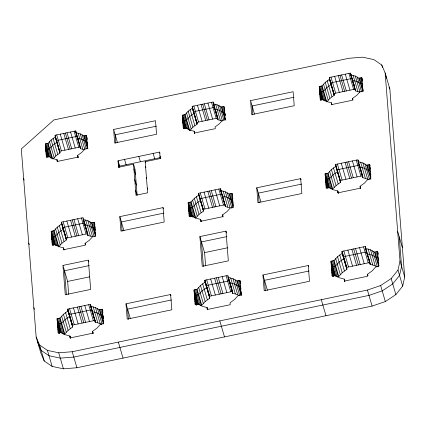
<?xml version="1.0" encoding="UTF-8"?>
<svg xmlns="http://www.w3.org/2000/svg" width="426" height="426" viewBox="0 0 426 426"><rect width="100%" height="100%" fill="white"/><g stroke="black" fill="none" stroke-linecap="round" stroke-linejoin="round"><path stroke-width="0.64" d="M36.167 337.03L39.538 344.98L47.446 350.39L58.729 352.797L72.223 351.727L367.42 290.053L380.642 285.542L391.185 278.577L397.99 270.089L400.014 261.016L385.147 72.947L381.776 65.002L373.868 59.587L362.59 57.18L349.091 58.255L53.894 119.924L21.3 148.967L36.167 337.03L40.853 353.053L44.224 360.998L52.132 366.413L63.41 368.82L76.909 367.745L372.106 306.076L385.328 301.565L395.866 294.6L402.676 286.112L404.7 277.033L389.833 88.97L385.147 72.947M57.563 161.497L57.041 159.718L52.611 158.52L49.123 156.491L46.365 157.066L45.326 143.945L48.085 143.37L51.147 139.968L55.247 136.991L55.108 135.234L75.7 130.931L76.046 132.119M53.117 158.951L55.833 155.985L59.928 153.009L59.789 151.251L80.386 146.949M64.007 249.647L63.49 247.868L58.836 246.611L55.172 244.476L52.276 245.083L51.189 231.302L54.081 230.7L57.297 227.127L61.6 224.001L61.456 222.159L83.081 217.638L83.224 219.486L87.91 235.503L92.559 236.76L87.878 220.737L83.224 219.486M53.628 230.796L58.314 246.814L58.767 246.718L61.983 243.15L66.286 240.019L66.142 238.177L61.456 222.159M194.709 133.04L194.187 131.261L189.682 130.042L186.135 127.976L183.329 128.561L182.275 115.222L185.081 114.637L188.191 111.181L192.36 108.151L192.217 106.367L213.154 101.99L213.298 103.779L217.984 119.797L221.951 120.835M189.762 130.654L192.877 127.198L197.046 124.168L196.903 122.384L217.84 118.013L217.91 118.902L213.229 102.884M70.455 337.797L69.933 336.018L65.061 334.698L61.222 332.461L58.186 333.095L57.047 318.664L60.077 318.03L63.447 314.287L67.958 311.012L67.803 309.079L90.461 304.35L90.61 306.278L95.296 322.301L97.847 322.839L101.718 324.372M59.603 318.131L64.289 334.149L64.763 334.048L68.133 330.31L72.644 327.03L72.489 325.102L67.803 309.079M201.152 221.19L200.63 219.406L195.907 218.133L192.185 215.961L189.245 216.578L188.138 202.584L191.077 201.967L194.341 198.34L198.713 195.161L198.569 193.287L220.535 188.702L221.254 191.365M198.569 193.287L203.25 209.31L203.399 211.184L199.027 214.358L195.763 217.99L191.077 201.967M331.849 104.578L331.332 102.799L326.753 101.564L323.148 99.466L320.299 100.057L319.223 86.499L322.072 85.903L325.24 82.388L329.474 79.311L329.33 77.5L350.614 73.054L350.758 74.864L355.438 90.887L360.018 92.123L355.332 76.105L350.758 74.864M355.295 89.071L334.016 93.518L334.16 95.333L329.921 98.411L326.758 101.926L322.072 85.903M207.6 309.335L207.079 307.556L202.132 306.219L198.234 303.951L195.156 304.595L193.995 289.941L197.073 289.297L200.492 285.5L205.071 282.172L204.917 280.212L227.915 275.409L228.07 277.369L232.756 293.386L235.344 293.935L239.274 295.495M195.534 289.621L200.22 305.639L201.759 305.32L205.178 301.517L209.757 298.195L209.603 296.235L204.917 280.212M338.468 193.319L337.775 190.949L332.978 189.65L329.197 187.451L326.209 188.074L325.086 173.861L328.073 173.233L331.391 169.553L335.832 166.326L335.677 164.42L357.989 159.761L358.144 161.662L362.824 177.685L368.639 179.474M327.605 173.334L332.291 189.352L336.071 185.571L340.512 182.344L340.363 180.443L362.675 175.778L362.824 177.685M344.916 281.469L344.224 279.094L339.202 277.741L335.246 275.436L332.12 276.091L330.943 261.218L334.069 260.568L337.541 256.713L342.185 253.337L342.03 251.345L365.37 246.468L365.716 247.655M332.509 260.893L337.19 276.911L338.755 276.586L342.222 272.731L346.87 269.354L346.711 267.363L342.03 251.345M57.041 159.718L57.18 161.475L77.777 157.173L77.639 155.415L81.739 152.439L84.801 149.036L87.554 148.461L86.515 135.34L83.762 135.915L80.269 133.881L75.839 132.688L75.7 130.931M63.49 247.868L63.634 249.711L85.259 245.195L85.115 243.347L89.417 240.221L92.634 236.648L95.525 236.047L94.439 222.271L91.542 222.873L87.878 220.737M331.332 102.799L331.476 104.615L352.755 100.169L352.611 98.353L356.85 95.275L360.013 91.76L362.861 91.164L361.791 77.607L358.942 78.203L355.332 76.105M200.63 219.406L200.779 221.28L222.75 216.69L222.601 214.816L226.973 211.642L230.237 208.01L233.182 207.398L232.074 193.404L229.135 194.016L225.407 191.849L220.684 190.571L220.535 188.702M69.933 336.018L70.088 337.946L92.74 333.212L92.586 331.284L97.096 328.004L100.467 324.266L103.497 323.632L102.357 309.196L99.327 309.83L95.483 307.599L90.61 306.278M337.775 190.949L337.925 192.85L360.236 188.191L360.087 186.284L364.528 183.058L367.846 179.373L370.833 178.75L369.709 164.537L366.722 165.16L362.941 162.961L358.144 161.662M344.224 279.094L344.378 281.085L367.718 276.208L367.563 274.222L372.207 270.845L375.679 266.99L378.805 266.335L377.628 251.468L374.502 252.117L370.545 249.817L365.524 248.459L365.37 246.468M352.174 78.389L330.89 82.836L331.034 84.652L326.801 87.729L323.638 91.244L320.789 91.84L321.406 99.679L319.846 94.338M214.72 107.331L193.782 111.708L193.921 113.492L189.751 116.516L186.641 119.978L183.84 120.563L184.447 128.274L182.887 122.933M250.557 100.621L293.12 91.734L294.228 105.728L251.665 114.621L250.557 100.621L254.508 114.131M113.62 129.456L155.495 120.707L156.566 134.265L114.69 143.014L113.62 129.456L117.384 142.332M213.298 103.779L217.803 104.993L221.35 107.059L224.156 106.473L225.21 119.812L222.404 120.398L219.294 123.854L215.125 126.884L215.268 128.668L194.325 133.045L194.187 131.261M294.036 97.208L252.117 105.962L252.826 114.871M156.411 126.181L115.18 134.797L115.84 143.189M361.924 83.246L360.502 83.544L356.892 81.441L352.318 80.205L352.243 79.3L355.369 89.977M224.316 112.107L222.915 112.4L219.363 110.334L214.858 109.115L214.741 107.608M86.702 140.969L85.322 141.256L81.829 139.222L77.404 138.024L77.266 136.272L56.669 140.575L56.807 142.332L52.707 145.309L49.645 148.711L46.887 149.286L47.488 156.869L45.928 151.528M137.113 195.092L135.09 169.484L133.53 164.143L118.556 167.269L118.039 160.772L159.649 152.082L159.995 153.269M118.119 161.789L119.685 167.13L119.599 166.113L160.559 157.556M133.53 164.143L135.99 195.241L147.646 192.802L145.186 161.71L160.16 158.578L159.649 152.082M359.555 165.102L337.243 169.761L337.392 171.662L332.951 174.889L329.633 178.574L326.646 179.197L327.296 187.419L325.736 182.078M84.641 222.979L63.016 227.495L63.165 229.342L58.857 232.468L55.641 236.041L52.749 236.643L53.378 244.609L51.818 239.268M300.687 178.622L301.864 193.495L257.927 202.675L256.75 187.802L300.687 178.622L301.033 179.809M163.062 207.6L164.202 222.031L120.952 231.068L119.812 216.632L163.062 207.6L163.408 208.783M301.603 184.096L258.316 193.143L259.083 202.84M163.978 213.075L121.373 221.973L122.097 231.158M369.779 170.187L368.282 170.501L364.502 168.297L359.704 167.003L359.576 165.4L360.124 167.28M232.165 199.048L230.695 199.357L226.967 197.19L222.244 195.912L222.223 195.619M94.551 227.91L93.102 228.214L89.439 226.078L84.79 224.821L84.715 223.9L87.836 234.582M203.25 209.31L225.221 204.72M66.142 238.177L87.767 233.661M225.982 231.132L228.336 260.872L202.249 266.319L199.895 236.579L225.982 231.132L226.504 232.91M62.957 265.414L88.358 260.105L90.674 289.408L65.274 294.717L62.957 265.414L67.638 281.432L68.671 294.457M226.909 236.606L201.455 241.92L203.394 266.372M89.268 265.584L64.518 270.755L66.424 294.845M205.625 265.819L204.581 252.602L227.484 247.815M67.638 281.432L89.785 276.804M366.323 251.936L343.59 256.686L343.745 258.678L339.101 262.049L335.629 265.904L332.509 266.559L333.286 276.431M229.476 280.75L206.477 285.553L206.631 287.513L202.057 290.841L198.633 294.638L195.555 295.282L196.327 305.011M92.021 309.686L69.363 314.42L69.518 316.353L65.008 319.628L61.642 323.371L58.607 324.005L59.368 333.59M308.254 265.515L309.5 281.261L264.189 290.724L262.948 274.983L308.254 265.515L308.605 266.703M170.629 294.488L171.838 309.798L127.214 319.122L126.005 303.813L170.629 294.488L170.975 295.676M228.07 277.369L233.017 278.705L236.915 280.974L239.992 280.329L241.148 294.984L238.07 295.628L234.651 299.425L230.077 302.753L230.232 304.712L207.233 309.516L207.079 307.556M309.169 270.989L264.509 280.319L265.339 290.82M171.545 299.963L127.566 309.154L128.375 319.356M377.628 257.134L376.067 257.458L372.106 255.153L367.09 253.8L367.063 253.486M240.014 285.995L238.475 286.315L234.577 284.046L229.63 282.71L229.555 281.73L232.756 293.386M102.4 314.857L100.887 315.171L97.043 312.934L92.17 311.619L92.096 310.655M346.711 267.363L370.056 262.491M209.603 296.235L232.596 291.427M72.489 325.102L95.142 320.368L95.222 321.332L90.536 305.314M75.817 132.411L80.525 148.706L84.428 149.728M220.684 190.571L225.37 206.594L230.093 207.867L225.407 191.849M365.524 248.459L370.21 264.477L372.841 265.031L377.356 266.873L372.675 250.855M385.674 75.844L386.707 78.288M389.055 87.133L389.833 88.97M381.776 65.002L382.468 67.377M361.791 77.607L362.308 79.385M361.871 78.666L362.393 80.445M361.344 77.702L362.382 81.259M362.414 83.922L362.76 85.109M360.364 77.905L362.659 85.759M362.409 85.445L362.755 86.632M362.595 87.777L363.112 89.556M359.384 78.107L363.149 90.988M362.776 90.104L363.122 91.292M358.942 78.203L362.707 91.079M357.27 77.053L361.589 91.814M353.149 75.37L357.835 91.393M397.692 231.632L402.378 247.65M353.644 83.416L354.192 85.301M350.635 73.336L351.157 75.114M351.503 76.302L352.02 78.08M352.382 79.305L353.298 82.442M353.665 83.698L354.219 85.583M350.683 73.959L352.073 78.704M350.731 74.582L355.417 90.605M348.947 73.4L353.633 89.417M352.611 98.353L352.984 99.822M400.014 261.016L404.7 277.033M345.289 74.161L349.975 90.184M369.709 164.537L370.056 165.725M369.241 164.633L370.455 168.787M369.992 168.089L370.338 169.276M368.213 164.846L370.327 172.072M370.529 173.35L370.876 174.532M341.636 74.928L346.317 90.946M370.551 175.198L370.897 176.385M397.99 270.089L402.676 286.112M367.191 165.064L370.769 177.312M366.722 165.16L370.854 179.298M339.969 75.274L344.655 91.292M364.97 163.951L369.475 179.346M338.308 75.62L342.994 91.643M362.941 162.961L367.622 178.979M360.652 162.194L365.338 178.212M334.65 76.387L339.336 92.405M358.165 160.352L358.884 163.025M360.471 168.243L361.046 170.421M361.78 172.935L362.696 176.076M358.064 160.714L362.75 176.731M358.117 161.363L362.803 177.386M391.185 278.577L395.866 294.6M356.248 160.123L360.934 176.146M330.991 77.149L335.677 93.172M329.33 77.5L334.037 93.8M329.404 78.405L334.085 94.423M329.452 79.028L334.138 95.046M329.474 79.311L334.16 95.333M360.087 186.284L360.609 188.068M360.284 187.179L360.63 188.361M360.162 187.238L360.508 188.425M352.414 160.927L357.094 176.944M377.628 251.468L378.15 253.246M377.718 252.629L378.064 253.816M327.237 80.786L331.918 96.803M377.138 251.569L378.006 254.535M378.123 257.741L378.469 258.928M376.067 251.793L378.544 260.275M378.512 262.618L378.858 263.806M348.58 161.726L353.26 177.749M374.992 252.016L378.943 265.526M325.24 82.388L329.921 98.411M331.353 103.081L331.875 104.865M374.502 252.117L378.639 266.255M346.833 162.093L351.519 178.111M323.51 84.103L328.196 100.126M345.092 162.455L349.778 178.473M370.545 249.817L375.231 265.835M380.642 285.542L385.328 301.565M321.63 85.999L326.13 101.388M320.65 86.201L324.969 100.967M368.155 249.013L372.841 265.031M319.67 86.409L323.803 100.541M319.223 86.499L323.174 100.009M319.308 87.559L322.892 99.812M341.258 163.254L345.944 179.277M367.297 253.065L367.851 254.95M319.495 89.891L322.344 99.625M365.396 246.782L365.742 247.964M367.324 253.374L367.872 255.259M368.607 257.773L369.528 260.914M365.449 247.463L366.488 251.026M367.191 253.433L369.949 262.858M365.503 248.15L370.189 264.168M319.676 92.218L321.976 100.073M319.761 93.278L321.689 99.876M320.027 96.67L321.071 100.227M363.543 246.851L368.229 262.869M320.214 98.997L320.56 100.185M337.424 164.058L342.105 180.076M335.677 164.42L340.385 180.736M335.752 165.373L340.438 181.391M367.563 274.222L367.91 275.404M335.805 166.028L340.491 182.046M367.59 274.53L367.936 275.718M335.832 166.326L340.512 182.344M359.533 247.687L364.219 263.71M333.483 167.871L338.164 183.888M355.524 248.528L360.204 264.546M367.42 290.053L372.106 306.076M331.391 169.553L336.071 185.571M337.802 191.247L338.319 193.026M337.85 191.897L338.196 193.084M353.697 248.906L358.383 264.929M329.575 171.348L334.261 187.365M351.876 249.29L356.562 265.307M328.073 173.233L332.754 189.256M326.577 173.547L331.082 188.936M325.555 173.76L329.687 187.898M347.861 250.126L352.547 266.144M325.086 173.861L329.218 187.994M325.171 174.969L328.941 187.85M325.368 177.413L328.398 187.781M325.56 179.857L328.041 188.335M325.645 180.965L327.759 188.191M325.927 184.522L326.971 188.079M326.119 186.961L326.47 188.148M343.851 250.962L348.537 266.985M342.051 251.654L346.737 267.677M342.105 252.341L346.791 268.359M342.163 253.023L346.844 269.046M342.185 253.337L346.87 269.354M339.73 254.95L344.416 270.968M344.245 279.408L344.767 281.187M337.541 256.713L342.222 272.731M344.299 280.09L344.65 281.277M335.645 258.593L340.326 274.61M334.069 260.568L338.755 276.586M333.579 260.669L338.265 276.687M331.433 261.117L335.933 276.506M330.943 261.218L335.262 275.984M331.039 262.379L334.985 275.888M331.242 264.935L334.453 275.931M331.439 267.491L333.92 275.973M331.534 268.652L333.643 275.878M331.625 269.818L333.185 275.153M331.827 272.374L333.041 276.527M332.03 274.93L332.376 276.112M321.295 299.691L325.981 315.709M256.75 187.802L260.888 201.935M224.411 108.108L224.758 109.296M223.714 106.564L224.758 110.126M224.417 109.807L224.763 110.994M224.598 112.102L225.12 113.88M224.853 113.737L225.2 114.924M222.75 106.766L225.232 115.249M224.763 114.184L225.109 115.371M221.786 106.969L225.556 119.844M225.125 118.769L225.471 119.956M221.35 107.059L225.114 119.935M219.709 105.925L223.842 120.063M217.803 104.993L222.484 121.011M215.657 104.274L220.338 120.292M213.33 102.586L214.022 104.956M215.636 110.472L216.19 112.357M213.181 102.272L214.049 105.238M215.657 110.749L217.862 118.29M213.277 103.497L214.837 108.838M215.023 109.466L217.984 119.797M262.948 274.983L267.448 290.372M211.52 102.331L216.206 118.353M207.92 103.087L212.606 119.104M232.074 193.404L232.42 194.591M231.611 193.5L232.308 195.869M232.351 196.903L232.868 198.681M232.537 199.309L232.889 200.492M204.326 103.837L209.006 119.855M230.604 193.708L232.9 201.562M232.713 201.493L233.235 203.277M232.905 203.9L233.251 205.087M229.593 193.921L233.176 206.173M229.135 194.016L233.081 207.526M202.685 104.178L207.371 120.196M227.409 192.829L231.909 208.218M201.051 104.519L205.737 120.542M223.155 191.093L227.841 207.116M197.451 105.27L202.137 121.293M222.489 195.587L223.772 199.986M224.14 201.242L224.694 203.127M220.609 189.634L222.17 194.975L222.095 194.038L200.129 198.628L200.279 200.502L195.901 203.681L192.637 207.308L189.698 207.92L190.337 216.014L188.777 210.673M222.356 195.603L225.109 205.028M220.663 190.278L225.343 206.301M218.82 189.059L223.501 205.076M193.857 106.026L198.537 122.044M192.217 106.367L196.924 122.667M192.291 107.256L196.972 123.279M192.339 107.874L197.02 123.891M192.36 108.151L197.046 124.168M222.601 214.816L222.947 216.003M222.622 215.109L222.968 216.296M222.676 215.753L223.022 216.94M215.045 189.847L219.725 205.864M190.156 109.599L194.842 125.622M240.168 280.926L240.514 282.113M240.083 281.474L240.429 282.662M239.513 280.43L240.552 283.993M240.482 286.512L240.828 287.699M240.573 287.656L240.919 288.844M238.453 280.654L240.935 289.137M188.191 111.181L192.877 127.198M194.208 131.538L194.73 133.317M194.256 132.151L194.602 133.338M240.86 291.32L241.382 293.099M211.269 190.635L215.95 206.658M237.394 280.872L241.345 294.382M241.057 293.839L241.409 295.026M236.915 280.974L241.233 295.74M209.549 190.997L214.235 207.015M186.492 112.863L191.173 128.886M235.109 279.728L239.609 295.122M207.835 191.354L212.521 207.371M185.081 114.637L189.581 130.031M233.017 278.705L237.697 294.723M184.639 114.727L189.144 130.122M183.675 114.929L187.813 129.067M230.658 277.917L235.344 293.935M182.717 115.132L186.663 128.636M182.275 115.222L186.226 128.732M182.36 116.266L185.944 128.514M182.541 118.556L185.39 128.295M204.059 192.142L208.745 208.16M182.722 120.851L185.017 128.705M230.578 284.52L231.494 287.656M231.861 288.913L232.415 290.798M228.458 277.496L229.326 280.462M229.683 281.682L230.237 283.567M230.972 286.08L231.52 287.965M227.99 276.389L229.38 281.133M182.802 121.895L184.735 128.487M228.219 277.656L232.729 293.083M183.068 125.228L184.107 128.785M183.249 127.518L183.595 128.705M226.115 275.782L230.801 291.805M200.284 192.93L204.97 208.953M198.591 193.58L203.277 209.603M198.644 194.224L203.324 210.247M198.692 194.868L203.399 211.184M222.164 276.607L226.85 292.63M196.402 196.684L201.088 212.702M218.213 277.438L222.894 293.455M200.657 219.699L201.173 221.477M194.341 198.34L199.027 214.358M200.705 220.343L201.051 221.531M216.413 277.811L221.099 293.828M192.557 200.108L197.243 216.131M214.619 278.189L219.305 294.206M190.619 202.062L195.3 218.085M199.895 236.579L204.581 252.602M189.607 202.275L194.107 217.665M188.596 202.488L192.914 217.249M210.668 279.014L215.348 295.032M188.138 202.584L192.083 216.088M188.223 203.676L191.806 215.923M188.414 206.083L191.444 216.445M188.601 208.484L190.901 216.339M188.691 209.581L190.8 216.802M188.968 213.08L190.007 216.637M189.155 215.487L189.501 216.669M219.821 320.89L224.507 336.913M206.711 279.839L211.397 295.857M204.938 280.521L209.624 296.539M204.991 281.192L209.677 297.215M205.044 281.868L209.73 297.886M205.071 282.172L209.757 298.195M202.654 283.764L207.334 299.787M207.1 307.86L207.622 309.643M200.492 285.5L205.178 301.517M207.153 308.536L207.505 309.723M198.623 287.353L203.309 303.371M160.08 155.921L160.426 157.109M160.08 157.561L160.426 158.749M197.073 289.297L201.759 305.32M196.594 289.398L201.28 305.421M194.48 289.84L198.793 304.606M193.995 289.941L198.127 304.079M194.086 291.086L198.037 304.595M194.288 293.605L197.499 304.601M153.147 153.44L154.707 158.781M194.485 296.123L196.966 304.606M194.575 297.268L196.69 304.494M194.666 298.413L196.594 305.011M194.863 300.932L196.077 305.085M195.065 303.45L195.412 304.633M145.186 161.71L145.532 162.892M145.57 166.566L145.916 167.753M146.416 177.253L146.762 178.441M138.844 156.427L140.404 161.768M147.258 187.946L147.609 189.133M133.913 169L135.473 174.34M134.76 179.692L136.32 185.033M135.606 190.379L136.991 195.129M124.541 159.415L126.101 164.755M118.039 160.772L119.599 166.113M118.295 164.021L119.163 166.987M118.476 166.257L118.822 167.445M119.812 216.632L123.945 230.77M86.6 136.363L87.117 138.146M86.089 135.431L87.128 138.988M86.776 138.62L87.122 139.808M85.141 135.628L87.618 144.11M87.117 142.923L87.463 144.11M84.194 135.825L87.958 148.706M83.762 135.915L87.527 148.796M82.149 134.802L86.281 148.935M80.269 133.881L84.955 149.904M78.16 133.173L82.841 149.196M77.633 137.529L78.182 139.414M78.916 141.927L79.832 145.064M75.721 131.203L76.419 133.578M76.765 134.765L77.287 136.544M77.468 137.172L78.57 140.942M79.305 143.455L79.859 145.341M75.769 131.81L80.274 147.199M126.005 303.813L130.324 318.573M74.092 131.267L78.778 147.284M77.639 155.415L78.16 157.194M77.83 156.283L78.182 157.471M77.708 156.294L78.054 157.482M70.551 132.007L75.237 148.024M94.439 222.271L94.785 223.453M94.524 223.346L94.87 224.534M93.986 222.361L94.854 225.327M94.881 226.307L95.232 227.495M67.015 132.747L71.696 148.765M94.897 228.08L95.243 229.268M92.99 222.569L95.286 230.423M95.254 232.601L95.6 233.789M91.995 222.777L95.578 235.03M65.402 133.082L70.088 149.1M91.542 222.873L95.493 236.382M89.849 221.701L94.162 236.467M63.793 133.418L68.479 149.435M85.658 219.997L90.344 236.015M60.258 134.158L64.938 150.176M83.602 219.422L84.119 221.2M84.827 223.607L85.376 225.492M85.743 226.749L86.297 228.634M84.849 223.895L85.397 225.78M86.132 228.293L87.053 231.435M83.155 218.559L84.54 223.309M83.379 219.789L87.889 235.216M118.348 342.089L123.029 358.112M81.393 217.995L86.073 234.012M56.717 134.898L61.403 150.916M55.108 135.234L59.81 151.528M55.178 136.112L59.858 152.13M55.226 136.714L59.906 152.737M55.247 136.991L59.928 153.009M85.115 243.347L85.461 244.535M85.136 243.635L85.482 244.822M77.676 218.767L82.356 234.79M53.08 138.413L57.76 154.436M88.528 260.701L88.88 261.889M102.357 309.196L102.879 310.98M102.448 310.325L102.794 311.512M101.883 309.297L102.922 312.854M102.836 315.288L103.358 317.066M100.84 309.516L103.321 317.998M57.063 159.995L57.585 161.773M51.147 139.968L55.833 155.985M57.111 160.597L57.457 161.784M103.017 317.54L103.364 318.728M73.959 219.544L78.64 235.567M103.214 320.022L103.731 321.8M99.801 309.734L103.747 323.238M103.406 322.503L103.758 323.691M99.327 309.83L103.459 323.968M49.475 141.629L54.155 157.647M72.266 219.896L76.952 235.919M97.549 308.605L102.048 323.994M48.085 143.37L52.584 158.76M70.578 220.253L75.264 236.27M47.653 143.461L52.153 158.85M95.483 307.599L100.169 323.616M46.706 143.658L51.024 158.419M45.758 143.855L49.523 156.736M93.161 306.816L97.847 322.839M45.326 143.945L49.091 156.821M45.406 144.968L48.99 157.221M45.587 147.226L48.436 156.965M66.861 221.03L71.547 237.048M45.763 149.478L47.877 156.704M45.848 150.506L47.776 157.103M90.631 304.941L90.978 306.129M90.482 304.649L91.004 306.432M92.964 313.131L93.88 316.273M94.247 317.53L95.168 320.671M46.104 153.786L47.148 157.348M90.589 305.98L95.296 322.301M46.285 156.038L46.631 157.226M88.688 304.718L93.374 320.735M63.144 221.802L67.83 237.825M61.477 222.447L66.163 238.464M61.53 223.08L66.211 239.098M61.578 223.714L66.286 240.019M92.586 331.284L93.108 333.063M92.788 332.179L93.134 333.366M84.795 305.533L89.481 321.55M92.666 332.248L93.012 333.436M59.326 225.498L64.012 241.515M80.903 306.347L85.583 322.365M63.511 248.156L64.033 249.934M57.297 227.127L61.983 243.15M63.559 248.789L63.905 249.977M79.129 306.715L83.816 322.732M55.54 228.868L60.226 244.891M77.362 307.082L82.048 323.105M54.081 230.7L58.767 246.718M52.632 231.004L56.951 245.765M51.642 231.211L55.774 245.344M51.189 231.302L55.321 245.44M73.469 307.897L78.15 323.92M51.274 232.383L54.853 244.63M51.461 234.747L54.31 244.487M51.647 237.117L53.942 244.971M51.732 238.193L53.846 245.419M52.004 241.638L53.048 245.195M52.19 244.007L52.536 245.19M69.576 308.712L74.257 324.729M67.83 309.382L72.511 325.4M67.878 310.048L72.564 326.066M67.931 310.708L72.617 326.731M67.958 311.012L72.644 327.03M65.572 312.583L70.258 328.6M69.96 336.316L70.476 338.095M63.447 314.287L68.133 330.31M23.622 178.35L24.144 180.129M70.008 336.982L70.359 338.169M72.223 351.727L76.909 367.745M61.605 316.113L66.291 332.136M60.077 318.03L64.763 334.048M58.564 318.35L63.245 334.367M57.521 318.563L61.839 333.329M57.047 318.664L61.179 332.797M57.137 319.793L60.902 332.669M57.334 322.274L60.364 332.637M57.531 324.75L59.826 332.605M57.617 325.879L59.731 333.105M57.707 327.008L59.267 332.349M57.904 329.49L58.942 333.047M58.101 331.971L58.447 333.159M28.734 242.996L29.256 244.78M58.729 352.797L63.41 368.82M47.446 350.39L52.132 366.413M33.846 307.647L34.368 309.425M39.538 344.98L44.224 360.998M399.253 236.968L401.58 266.356L399.551 275.43L392.745 283.918L382.202 290.883L368.98 295.394L73.783 357.068L60.29 358.138L49.006 355.731L41.098 350.316L37.728 342.371L37.573 340.411M370.13 263.481L370.21 264.477M355.321 89.353L355.438 90.887M366.956 252.117L367.01 252.804M225.295 205.657L225.37 206.594M87.788 233.949L87.91 235.503M80.455 147.827L80.525 148.706"/></g></svg>
